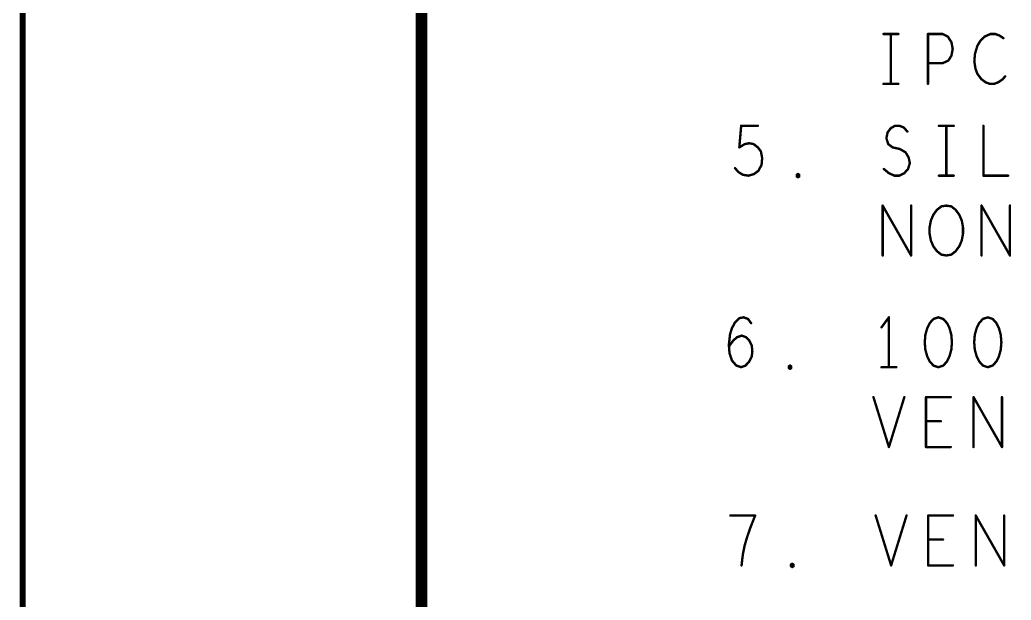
# Model space of a CAD drawing. Extents: x -18 to 16.1, y -6.6 to 15.5.
# Drawn here: x -17.957 to -15.471, y 11.204 to 12.658 of the extents above; entities that cross this region are included whole.
import ezdxf

# ---------------------------------------------------------------- set-up
doc = ezdxf.new("R2010")
doc.units = 0
doc.layers.get('0').update_dxf_attribs({"linetype": 'CONTINUOUS'})
doc.layers.add('FAB', color=13, linetype='CONTINUOUS')

# ---------------------------------------------------------------- blocks, each defined once
blk = doc.blocks.new('ROUND_1')
at = {"const_width": 0.003}
blk.add_lwpolyline([(-0.0015, 0, 1), (0.0015, 0, 1)], format="xyb", close=True, dxfattribs=at)

msp = doc.modelspace()

# ---------------------------------------------------------------- linework, layer by layer
at = {"layer": 'FAB'}
for points, const_width in [([(-17.9499, -6.5473), (-17.9499, 15.4527)], 0.015), ([(-16.9499, 14.9527), (-16.9499, -6.0473)], 0.03), ([(-15.791, 12.6227), (-15.7538, 12.6227)], 0.006), ([(-15.7724, 12.6227), (-15.7724, 12.4977)], 0.006), ([(-15.6794, 12.4977), (-15.6794, 12.6227)], 0.006), ([(-15.6794, 12.6227), (-15.6422, 12.6227)], 0.006), ([(-15.6422, 12.6227), (-15.6298, 12.6165)], 0.006), ([(-15.6298, 12.6165), (-15.6205, 12.6019)], 0.006), ([(-15.5477, 12.6061), (-15.5554, 12.5936)], 0.006), ([(-15.5368, 12.6165), (-15.5477, 12.6061)], 0.006), ([(-15.5229, 12.6227), (-15.5368, 12.6165)], 0.006), ([(-15.5105, 12.6227), (-15.5229, 12.6227)], 0.006), ([(-15.4996, 12.6186), (-15.5105, 12.6227)], 0.006), ([(-15.4903, 12.6123), (-15.4996, 12.6186)], 0.006), ([(-15.6205, 12.6019), (-15.6174, 12.5852)], 0.006), ([(-15.6174, 12.5852), (-15.6205, 12.5686)], 0.006), ([(-15.5554, 12.5936), (-15.5616, 12.5727)], 0.006), ([(-15.6283, 12.5561), (-15.6422, 12.5498)], 0.006), ([(-15.6205, 12.5686), (-15.6283, 12.5561)], 0.006), ([(-15.5616, 12.5727), (-15.5632, 12.554)], 0.006), ([(-15.6422, 12.5498), (-15.6794, 12.5498)], 0.006), ([(-15.5632, 12.554), (-15.5601, 12.5352)], 0.006), ([(-15.5601, 12.5352), (-15.5554, 12.5227)], 0.006), ([(-15.5554, 12.5227), (-15.5461, 12.5102)], 0.006), ([(-15.5461, 12.5102), (-15.5353, 12.5019)], 0.006), ([(-15.5027, 12.5019), (-15.4934, 12.5082)], 0.006), ([(-15.4934, 12.5082), (-15.4857, 12.5165)], 0.006), ([(-15.791, 12.4977), (-15.7538, 12.4977)], 0.006), ([(-15.5353, 12.5019), (-15.5244, 12.4977)], 0.006), ([(-15.5244, 12.4977), (-15.5136, 12.4977)], 0.006), ([(-15.5136, 12.4977), (-15.5027, 12.5019)], 0.006), ([(-16.1527, 12.3386), (-16.148, 12.3927)], 0.006), ([(-16.148, 12.3927), (-16.1062, 12.3927)], 0.006), ([(-15.7807, 12.3761), (-15.7729, 12.3865)], 0.006), ([(-15.7729, 12.3865), (-15.7621, 12.3927)], 0.006), ([(-15.7621, 12.3927), (-15.7512, 12.3927)], 0.006), ([(-15.7512, 12.3927), (-15.7404, 12.3886)], 0.006), ([(-15.7404, 12.3886), (-15.7311, 12.3782)], 0.006), ([(-15.652, 12.3927), (-15.6148, 12.3927)], 0.006), ([(-15.6334, 12.3927), (-15.6334, 12.2677)], 0.006), ([(-15.5404, 12.3927), (-15.5404, 12.2677)], 0.006), ([(-15.7838, 12.3615), (-15.7807, 12.3761)], 0.006), ([(-15.7791, 12.3469), (-15.7838, 12.3615)], 0.006), ([(-16.1387, 12.3469), (-16.1527, 12.3386)], 0.006), ([(-16.1279, 12.349), (-16.1387, 12.3469)], 0.006), ([(-16.117, 12.3469), (-16.1279, 12.349)], 0.006), ([(-16.1062, 12.3386), (-16.117, 12.3469)], 0.006), ([(-16.0984, 12.3282), (-16.1062, 12.3386)], 0.006), ([(-15.7683, 12.3386), (-15.7791, 12.3469)], 0.006), ([(-15.7497, 12.3344), (-15.7683, 12.3386)], 0.006), ([(-15.7357, 12.3261), (-15.7497, 12.3344)], 0.006), ([(-16.0953, 12.3115), (-16.0984, 12.3282)], 0.006), ([(-16.0969, 12.2948), (-16.0953, 12.3115)], 0.006), ([(-15.728, 12.3136), (-15.7357, 12.3261)], 0.006), ([(-15.7249, 12.299), (-15.728, 12.3136)], 0.006), ([(-16.1635, 12.2865), (-16.1542, 12.2761)], 0.006), ([(-16.1046, 12.2802), (-16.0969, 12.2948)], 0.006), ([(-15.79, 12.2844), (-15.7776, 12.274)], 0.006), ([(-15.7388, 12.274), (-15.7295, 12.2844)], 0.006), ([(-15.7295, 12.2844), (-15.7249, 12.299)], 0.006), ([(-16.1542, 12.2761), (-16.1434, 12.2698)], 0.006), ([(-16.1434, 12.2698), (-16.1294, 12.2677)], 0.006), ([(-16.1294, 12.2677), (-16.1155, 12.2719)], 0.006), ([(-16.1155, 12.2719), (-16.1046, 12.2802)], 0.006), ([(-16.0085, 12.2698), (-16.0054, 12.2719)], 0.006), ([(-16.0085, 12.2657), (-16.0085, 12.2698)], 0.006), ([(-16.0054, 12.2636), (-16.0085, 12.2657)], 0.006), ([(-16.0054, 12.2719), (-16.0023, 12.2698)], 0.006), ([(-16.0023, 12.2657), (-16.0054, 12.2636)], 0.006), ([(-16.0023, 12.2698), (-16.0023, 12.2657)], 0.006), ([(-15.7776, 12.274), (-15.7636, 12.2677)], 0.006), ([(-15.7636, 12.2677), (-15.7512, 12.2677)], 0.006), ([(-15.7512, 12.2677), (-15.7388, 12.274)], 0.006), ([(-15.652, 12.2677), (-15.6148, 12.2677)], 0.006), ([(-15.5404, 12.2677), (-15.4784, 12.2677)], 0.006), ([(-15.7931, 12.0677), (-15.7931, 12.1927)], 0.006), ([(-15.7931, 12.1927), (-15.7218, 12.0677)], 0.006), ([(-15.7218, 12.0677), (-15.7218, 12.1927)], 0.006), ([(-15.666, 12.1698), (-15.6567, 12.1823)], 0.006), ([(-15.6567, 12.1823), (-15.6458, 12.1907)], 0.006), ([(-15.6458, 12.1907), (-15.6334, 12.1927)], 0.006), ([(-15.6334, 12.1927), (-15.621, 12.1907)], 0.006), ([(-15.621, 12.1907), (-15.6102, 12.1823)], 0.006), ([(-15.6102, 12.1823), (-15.6009, 12.1698)], 0.006), ([(-15.5451, 12.0677), (-15.5451, 12.1927)], 0.006), ([(-15.5451, 12.1927), (-15.4738, 12.0677)], 0.006), ([(-15.4738, 12.0677), (-15.4738, 12.1927)], 0.006), ([(-15.6722, 12.1552), (-15.666, 12.1698)], 0.006), ([(-15.6009, 12.1698), (-15.5947, 12.1552)], 0.006), ([(-15.6753, 12.1386), (-15.6722, 12.1552)], 0.006), ([(-15.6753, 12.1219), (-15.6753, 12.1386)], 0.006), ([(-15.5947, 12.1552), (-15.5916, 12.1386)], 0.006), ([(-15.5916, 12.1386), (-15.5916, 12.1219)], 0.006), ([(-15.6722, 12.1052), (-15.6753, 12.1219)], 0.006), ([(-15.5916, 12.1219), (-15.5947, 12.1052)], 0.006), ([(-15.666, 12.0907), (-15.6722, 12.1052)], 0.006), ([(-15.6567, 12.0782), (-15.666, 12.0907)], 0.006), ([(-15.6009, 12.0907), (-15.6102, 12.0782)], 0.006), ([(-15.5947, 12.1052), (-15.6009, 12.0907)], 0.006), ([(-15.6458, 12.0698), (-15.6567, 12.0782)], 0.006), ([(-15.6334, 12.0677), (-15.6458, 12.0698)], 0.006), ([(-15.621, 12.0698), (-15.6334, 12.0677)], 0.006), ([(-15.6102, 12.0782), (-15.621, 12.0698)], 0.006), ([(-16.1634, 11.9002), (-16.1525, 11.9107)], 0.006), ([(-16.1525, 11.9107), (-16.1417, 11.9127)], 0.006), ([(-16.1417, 11.9127), (-16.1308, 11.9086)], 0.006), ([(-16.1308, 11.9086), (-16.1231, 11.8982)], 0.006), ([(-15.7774, 11.9127), (-15.796, 11.8877)], 0.006), ([(-15.7774, 11.7877), (-15.7774, 11.9127)], 0.006), ([(-15.6658, 11.9086), (-15.6751, 11.8982)], 0.006), ([(-15.6534, 11.9127), (-15.6658, 11.9086)], 0.006), ([(-15.641, 11.9086), (-15.6534, 11.9127)], 0.006), ([(-15.6317, 11.8982), (-15.641, 11.9086)], 0.006), ([(-15.5418, 11.9086), (-15.5511, 11.8982)], 0.006), ([(-15.5294, 11.9127), (-15.5418, 11.9086)], 0.006), ([(-15.517, 11.9086), (-15.5294, 11.9127)], 0.006), ([(-15.5077, 11.8982), (-15.517, 11.9086)], 0.006), ([(-16.1758, 11.8711), (-16.1711, 11.8857)], 0.006), ([(-16.1711, 11.8857), (-16.1634, 11.9002)], 0.006), ([(-15.6813, 11.8857), (-15.686, 11.869)], 0.006), ([(-15.6751, 11.8982), (-15.6813, 11.8857)], 0.006), ([(-15.6255, 11.8857), (-15.6317, 11.8982)], 0.006), ([(-15.6209, 11.869), (-15.6255, 11.8857)], 0.006), ([(-15.5573, 11.8857), (-15.562, 11.869)], 0.006), ([(-15.5511, 11.8982), (-15.5573, 11.8857)], 0.006), ([(-15.5015, 11.8857), (-15.5077, 11.8982)], 0.006), ([(-15.4969, 11.869), (-15.5015, 11.8857)], 0.006), ([(-16.1789, 11.844), (-16.1758, 11.8711)], 0.006), ([(-16.168, 11.8544), (-16.1587, 11.8627)], 0.006), ([(-16.1587, 11.8627), (-16.1463, 11.8669)], 0.006), ([(-16.1463, 11.8669), (-16.1355, 11.8627)], 0.006), ([(-16.1355, 11.8627), (-16.1277, 11.8544)], 0.006), ([(-15.686, 11.869), (-15.6875, 11.8502)], 0.006), ([(-15.6193, 11.8502), (-15.6209, 11.869)], 0.006), ([(-15.562, 11.869), (-15.5635, 11.8502)], 0.006), ([(-15.4953, 11.8502), (-15.4969, 11.869)], 0.006), ([(-16.1789, 11.8398), (-16.168, 11.8544)], 0.006), ([(-16.1773, 11.8232), (-16.1789, 11.844)], 0.006), ([(-16.1277, 11.8544), (-16.1215, 11.8419)], 0.006), ([(-16.1215, 11.8419), (-16.12, 11.8273)], 0.006), ([(-15.6875, 11.8502), (-15.686, 11.8315)], 0.006), ([(-15.6209, 11.8315), (-15.6193, 11.8502)], 0.006), ([(-15.5635, 11.8502), (-15.562, 11.8315)], 0.006), ([(-15.4969, 11.8315), (-15.4953, 11.8502)], 0.006), ([(-16.1711, 11.8044), (-16.1773, 11.8232)], 0.006), ([(-16.1215, 11.8148), (-16.1277, 11.8023)], 0.006), ([(-16.12, 11.8273), (-16.1215, 11.8148)], 0.006), ([(-15.686, 11.8315), (-15.6813, 11.8148)], 0.006), ([(-15.6813, 11.8148), (-15.6751, 11.8023)], 0.006), ([(-15.6317, 11.8023), (-15.6255, 11.8148)], 0.006), ([(-15.6255, 11.8148), (-15.6209, 11.8315)], 0.006), ([(-15.562, 11.8315), (-15.5573, 11.8148)], 0.006), ([(-15.5573, 11.8148), (-15.5511, 11.8023)], 0.006), ([(-15.5077, 11.8023), (-15.5015, 11.8148)], 0.006), ([(-15.5015, 11.8148), (-15.4969, 11.8315)], 0.006), ([(-16.1603, 11.7919), (-16.1711, 11.8044)], 0.006), ([(-16.1479, 11.7877), (-16.1603, 11.7919)], 0.006), ([(-16.137, 11.7919), (-16.1479, 11.7877)], 0.006), ([(-16.1277, 11.8023), (-16.137, 11.7919)], 0.006), ([(-16.0285, 11.7898), (-16.0254, 11.7919)], 0.006), ([(-16.0285, 11.7857), (-16.0285, 11.7898)], 0.006), ([(-16.0254, 11.7836), (-16.0285, 11.7857)], 0.006), ([(-16.0254, 11.7919), (-16.0223, 11.7898)], 0.006), ([(-16.0223, 11.7857), (-16.0254, 11.7836)], 0.006), ([(-16.0223, 11.7898), (-16.0223, 11.7857)], 0.006), ([(-15.796, 11.7877), (-15.7588, 11.7877)], 0.006), ([(-15.6751, 11.8023), (-15.6658, 11.7919)], 0.006), ([(-15.6658, 11.7919), (-15.6534, 11.7877)], 0.006), ([(-15.6534, 11.7877), (-15.641, 11.7919)], 0.006), ([(-15.641, 11.7919), (-15.6317, 11.8023)], 0.006), ([(-15.5511, 11.8023), (-15.5418, 11.7919)], 0.006), ([(-15.5418, 11.7919), (-15.5294, 11.7877)], 0.006), ([(-15.5294, 11.7877), (-15.517, 11.7919)], 0.006), ([(-15.517, 11.7919), (-15.5077, 11.8023)], 0.006), ([(-15.8162, 11.7127), (-15.7774, 11.5877)], 0.006), ([(-15.7774, 11.5877), (-15.7387, 11.7127)], 0.006), ([(-15.6844, 11.5877), (-15.6844, 11.7127)], 0.006), ([(-15.6844, 11.7127), (-15.6224, 11.7127)], 0.006), ([(-15.5651, 11.5877), (-15.5651, 11.7127)], 0.006), ([(-15.5651, 11.7127), (-15.4938, 11.5877)], 0.006), ([(-15.4938, 11.5877), (-15.4938, 11.7127)], 0.006), ([(-15.6472, 11.6523), (-15.6844, 11.6523)], 0.006), ([(-15.6224, 11.5877), (-15.6844, 11.5877)], 0.006), ([(-16.1129, 11.4161), (-16.1749, 11.4161)], 0.006), ([(-16.1253, 11.3848), (-16.1129, 11.4161)], 0.006), ([(-15.8107, 11.4161), (-15.7719, 11.2911)], 0.006), ([(-15.7719, 11.2911), (-15.7332, 11.4161)], 0.006), ([(-15.6789, 11.2911), (-15.6789, 11.4161)], 0.006), ([(-15.6789, 11.4161), (-15.6169, 11.4161)], 0.006), ([(-15.5596, 11.2911), (-15.5596, 11.4161)], 0.006), ([(-15.5596, 11.4161), (-15.4883, 11.2911)], 0.006), ([(-15.4883, 11.2911), (-15.4883, 11.4161)], 0.006), ([(-16.1393, 11.3411), (-16.1331, 11.3619)], 0.006), ([(-16.1331, 11.3619), (-16.1253, 11.3848)], 0.006), ([(-16.1439, 11.3182), (-16.1393, 11.3411)], 0.006), ([(-15.6417, 11.3557), (-15.6789, 11.3557)], 0.006), ([(-16.147, 11.2911), (-16.1439, 11.3182)], 0.006), ([(-16.023, 11.2932), (-16.0199, 11.2952)], 0.006), ([(-16.023, 11.289), (-16.023, 11.2932)], 0.006), ([(-16.0199, 11.2869), (-16.023, 11.289)], 0.006), ([(-16.0199, 11.2952), (-16.0168, 11.2932)], 0.006), ([(-16.0168, 11.289), (-16.0199, 11.2869)], 0.006), ([(-16.0168, 11.2932), (-16.0168, 11.289)], 0.006), ([(-15.6169, 11.2911), (-15.6789, 11.2911)], 0.006)]:
    msp.add_lwpolyline(points, dxfattribs=dict(at, const_width=const_width))

# ---------------------------------------------------------------- block references
for p in [(-15.791, 12.6227), (-15.7724, 12.6227), (-15.7538, 12.6227), (-15.6794, 12.6227), (-15.6794, 12.6227), (-15.6422, 12.6227), (-15.6422, 12.6227), (-15.6298, 12.6165), (-15.6298, 12.6165), (-15.5477, 12.6061), (-15.5477, 12.6061), (-15.5368, 12.6165), (-15.5368, 12.6165), (-15.5229, 12.6227), (-15.5229, 12.6227), (-15.5105, 12.6227), (-15.5105, 12.6227), (-15.4996, 12.6186), (-15.4996, 12.6186), (-15.4903, 12.6123), (-15.6205, 12.6019), (-15.6205, 12.6019), (-15.6174, 12.5852), (-15.6174, 12.5852), (-15.5554, 12.5936), (-15.5554, 12.5936), (-15.6283, 12.5561), (-15.6283, 12.5561), (-15.6205, 12.5686), (-15.6205, 12.5686), (-15.5616, 12.5727), (-15.5616, 12.5727), (-15.6794, 12.5498), (-15.6422, 12.5498), (-15.6422, 12.5498), (-15.5632, 12.554), (-15.5632, 12.554), (-15.5601, 12.5352), (-15.5601, 12.5352), (-15.5554, 12.5227), (-15.5554, 12.5227), (-15.5461, 12.5102), (-15.5461, 12.5102), (-15.4934, 12.5082), (-15.4934, 12.5082), (-15.4857, 12.5165), (-15.791, 12.4977), (-15.7724, 12.4977), (-15.7538, 12.4977), (-15.6794, 12.4977), (-15.5353, 12.5019), (-15.5353, 12.5019), (-15.5244, 12.4977), (-15.5244, 12.4977), (-15.5136, 12.4977), (-15.5136, 12.4977), (-15.5027, 12.5019), (-15.5027, 12.5019), (-16.148, 12.3927), (-16.148, 12.3927), (-16.1062, 12.3927), (-15.7729, 12.3865), (-15.7729, 12.3865), (-15.7621, 12.3927), (-15.7621, 12.3927), (-15.7512, 12.3927), (-15.7512, 12.3927), (-15.7404, 12.3886), (-15.7404, 12.3886), (-15.652, 12.3927), (-15.6334, 12.3927), (-15.6148, 12.3927), (-15.5404, 12.3927), (-15.7838, 12.3615), (-15.7838, 12.3615), (-15.7807, 12.3761), (-15.7807, 12.3761), (-15.7311, 12.3782), (-16.1527, 12.3386), (-16.1527, 12.3386), (-16.1387, 12.3469), (-16.1387, 12.3469), (-16.1279, 12.349), (-16.1279, 12.349), (-16.117, 12.3469), (-16.117, 12.3469), (-16.1062, 12.3386), (-16.1062, 12.3386), (-15.7791, 12.3469), (-15.7791, 12.3469), (-15.7683, 12.3386), (-15.7683, 12.3386), (-15.7497, 12.3344), (-15.7497, 12.3344), (-16.0984, 12.3282), (-16.0984, 12.3282), (-16.0953, 12.3115), (-16.0953, 12.3115), (-15.7357, 12.3261), (-15.7357, 12.3261), (-15.728, 12.3136), (-15.728, 12.3136), (-16.1635, 12.2865), (-16.0969, 12.2948), (-16.0969, 12.2948), (-15.79, 12.2844), (-15.7295, 12.2844), (-15.7295, 12.2844), (-15.7249, 12.299), (-15.7249, 12.299), (-16.1542, 12.2761), (-16.1542, 12.2761), (-16.1434, 12.2698), (-16.1434, 12.2698), (-16.1294, 12.2677), (-16.1294, 12.2677), (-16.1155, 12.2719), (-16.1155, 12.2719), (-16.1046, 12.2802), (-16.1046, 12.2802), (-16.0085, 12.2698), (-16.0085, 12.2698), (-16.0085, 12.2657), (-16.0085, 12.2657), (-16.0054, 12.2719), (-16.0054, 12.2719), (-16.0054, 12.2636), (-16.0054, 12.2636), (-16.0023, 12.2698), (-16.0023, 12.2698), (-16.0023, 12.2657), (-16.0023, 12.2657), (-15.7776, 12.274), (-15.7776, 12.274), (-15.7636, 12.2677), (-15.7636, 12.2677), (-15.7512, 12.2677), (-15.7512, 12.2677), (-15.7388, 12.274), (-15.7388, 12.274), (-15.652, 12.2677), (-15.6334, 12.2677), (-15.6148, 12.2677), (-15.5404, 12.2677), (-15.5404, 12.2677), (-15.4784, 12.2677), (-15.7931, 12.1927), (-15.7931, 12.1927), (-15.7218, 12.1927), (-15.6567, 12.1823), (-15.6567, 12.1823), (-15.6458, 12.1907), (-15.6458, 12.1907), (-15.6334, 12.1927), (-15.6334, 12.1927), (-15.621, 12.1907), (-15.621, 12.1907), (-15.6102, 12.1823), (-15.6102, 12.1823), (-15.5451, 12.1927), (-15.5451, 12.1927), (-15.4738, 12.1927), (-15.666, 12.1698), (-15.666, 12.1698), (-15.6009, 12.1698), (-15.6009, 12.1698), (-15.6753, 12.1386), (-15.6753, 12.1386), (-15.6722, 12.1552), (-15.6722, 12.1552), (-15.5947, 12.1552), (-15.5947, 12.1552), (-15.5916, 12.1386), (-15.5916, 12.1386), (-15.6753, 12.1219), (-15.6753, 12.1219), (-15.5916, 12.1219), (-15.5916, 12.1219), (-15.6722, 12.1052), (-15.6722, 12.1052), (-15.666, 12.0907), (-15.666, 12.0907), (-15.6009, 12.0907), (-15.6009, 12.0907), (-15.5947, 12.1052), (-15.5947, 12.1052), (-15.7931, 12.0677), (-15.7218, 12.0677), (-15.7218, 12.0677), (-15.6567, 12.0782), (-15.6567, 12.0782), (-15.6458, 12.0698), (-15.6458, 12.0698), (-15.6334, 12.0677), (-15.6334, 12.0677), (-15.621, 12.0698), (-15.621, 12.0698), (-15.6102, 12.0782), (-15.6102, 12.0782), (-15.5451, 12.0677), (-15.4738, 12.0677), (-15.4738, 12.0677), (-16.1525, 11.9107), (-16.1525, 11.9107), (-16.1417, 11.9127), (-16.1417, 11.9127), (-16.1308, 11.9086), (-16.1308, 11.9086), (-15.7774, 11.9127), (-15.7774, 11.9127), (-15.6658, 11.9086), (-15.6658, 11.9086), (-15.6534, 11.9127), (-15.6534, 11.9127), (-15.641, 11.9086), (-15.641, 11.9086), (-15.5418, 11.9086), (-15.5418, 11.9086), (-15.5294, 11.9127), (-15.5294, 11.9127), (-15.517, 11.9086), (-15.517, 11.9086), (-16.1711, 11.8857), (-16.1711, 11.8857), (-16.1634, 11.9002), (-16.1634, 11.9002), (-16.1231, 11.8982), (-15.796, 11.8877), (-15.6813, 11.8857), (-15.6813, 11.8857), (-15.6751, 11.8982), (-15.6751, 11.8982), (-15.6317, 11.8982), (-15.6317, 11.8982), (-15.6255, 11.8857), (-15.6255, 11.8857), (-15.5573, 11.8857), (-15.5573, 11.8857), (-15.5511, 11.8982), (-15.5511, 11.8982), (-15.5077, 11.8982), (-15.5077, 11.8982), (-15.5015, 11.8857), (-15.5015, 11.8857), (-16.1758, 11.8711), (-16.1758, 11.8711), (-16.1587, 11.8627), (-16.1587, 11.8627), (-16.1463, 11.8669), (-16.1463, 11.8669), (-16.1355, 11.8627), (-16.1355, 11.8627), (-15.686, 11.869), (-15.686, 11.869), (-15.6209, 11.869), (-15.6209, 11.869), (-15.562, 11.869), (-15.562, 11.869), (-15.4969, 11.869), (-15.4969, 11.869), (-16.1789, 11.844), (-16.1789, 11.844), (-16.1789, 11.8398), (-16.168, 11.8544), (-16.168, 11.8544), (-16.1277, 11.8544), (-16.1277, 11.8544), (-16.1215, 11.8419), (-16.1215, 11.8419), (-15.6875, 11.8502), (-15.6875, 11.8502), (-15.6193, 11.8502), (-15.6193, 11.8502), (-15.5635, 11.8502), (-15.5635, 11.8502), (-15.4953, 11.8502), (-15.4953, 11.8502), (-16.1773, 11.8232), (-16.1773, 11.8232), (-16.1215, 11.8148), (-16.1215, 11.8148), (-16.12, 11.8273), (-16.12, 11.8273), (-15.686, 11.8315), (-15.686, 11.8315), (-15.6813, 11.8148), (-15.6813, 11.8148), (-15.6255, 11.8148), (-15.6255, 11.8148), (-15.6209, 11.8315), (-15.6209, 11.8315), (-15.562, 11.8315), (-15.562, 11.8315), (-15.5573, 11.8148), (-15.5573, 11.8148), (-15.5015, 11.8148), (-15.5015, 11.8148), (-15.4969, 11.8315), (-15.4969, 11.8315), (-16.1711, 11.8044), (-16.1711, 11.8044), (-16.1603, 11.7919), (-16.1603, 11.7919), (-16.1479, 11.7877), (-16.1479, 11.7877), (-16.137, 11.7919), (-16.137, 11.7919), (-16.1277, 11.8023), (-16.1277, 11.8023), (-16.0285, 11.7898), (-16.0285, 11.7898), (-16.0285, 11.7857), (-16.0285, 11.7857), (-16.0254, 11.7919), (-16.0254, 11.7919), (-16.0223, 11.7898), (-16.0223, 11.7898), (-16.0223, 11.7857), (-16.0223, 11.7857), (-15.796, 11.7877), (-15.7774, 11.7877), (-15.7588, 11.7877), (-15.6751, 11.8023), (-15.6751, 11.8023), (-15.6658, 11.7919), (-15.6658, 11.7919), (-15.6534, 11.7877), (-15.6534, 11.7877), (-15.641, 11.7919), (-15.641, 11.7919), (-15.6317, 11.8023), (-15.6317, 11.8023), (-15.5511, 11.8023), (-15.5511, 11.8023), (-15.5418, 11.7919), (-15.5418, 11.7919), (-15.5294, 11.7877), (-15.5294, 11.7877), (-15.517, 11.7919), (-15.517, 11.7919), (-15.5077, 11.8023), (-15.5077, 11.8023), (-16.0254, 11.7836), (-16.0254, 11.7836), (-15.8162, 11.7127), (-15.7387, 11.7127), (-15.6844, 11.7127), (-15.6844, 11.7127), (-15.6224, 11.7127), (-15.5651, 11.7127), (-15.5651, 11.7127), (-15.4938, 11.7127), (-15.6844, 11.6523), (-15.6472, 11.6523), (-15.7774, 11.5877), (-15.7774, 11.5877), (-15.6844, 11.5877), (-15.6844, 11.5877), (-15.6224, 11.5877), (-15.5651, 11.5877), (-15.4938, 11.5877), (-15.4938, 11.5877), (-16.1749, 11.4161), (-16.1129, 11.4161), (-16.1129, 11.4161), (-15.8107, 11.4161), (-15.7332, 11.4161), (-15.6789, 11.4161), (-15.6789, 11.4161), (-15.6169, 11.4161), (-15.5596, 11.4161), (-15.5596, 11.4161), (-15.4883, 11.4161), (-16.1331, 11.3619), (-16.1331, 11.3619), (-16.1253, 11.3848), (-16.1253, 11.3848), (-16.1393, 11.3411), (-16.1393, 11.3411), (-15.6789, 11.3557), (-15.6417, 11.3557), (-16.1439, 11.3182), (-16.1439, 11.3182), (-16.147, 11.2911), (-16.023, 11.2932), (-16.023, 11.2932), (-16.023, 11.289), (-16.023, 11.289), (-16.0199, 11.2952), (-16.0199, 11.2952), (-16.0199, 11.2869), (-16.0199, 11.2869), (-16.0168, 11.2932), (-16.0168, 11.2932), (-16.0168, 11.289), (-16.0168, 11.289), (-15.7719, 11.2911), (-15.7719, 11.2911), (-15.6789, 11.2911), (-15.6789, 11.2911), (-15.6169, 11.2911), (-15.5596, 11.2911), (-15.4883, 11.2911), (-15.4883, 11.2911)]:
    msp.add_blockref('ROUND_1', p, dxfattribs=at)

doc.saveas('drawing.dxf')
